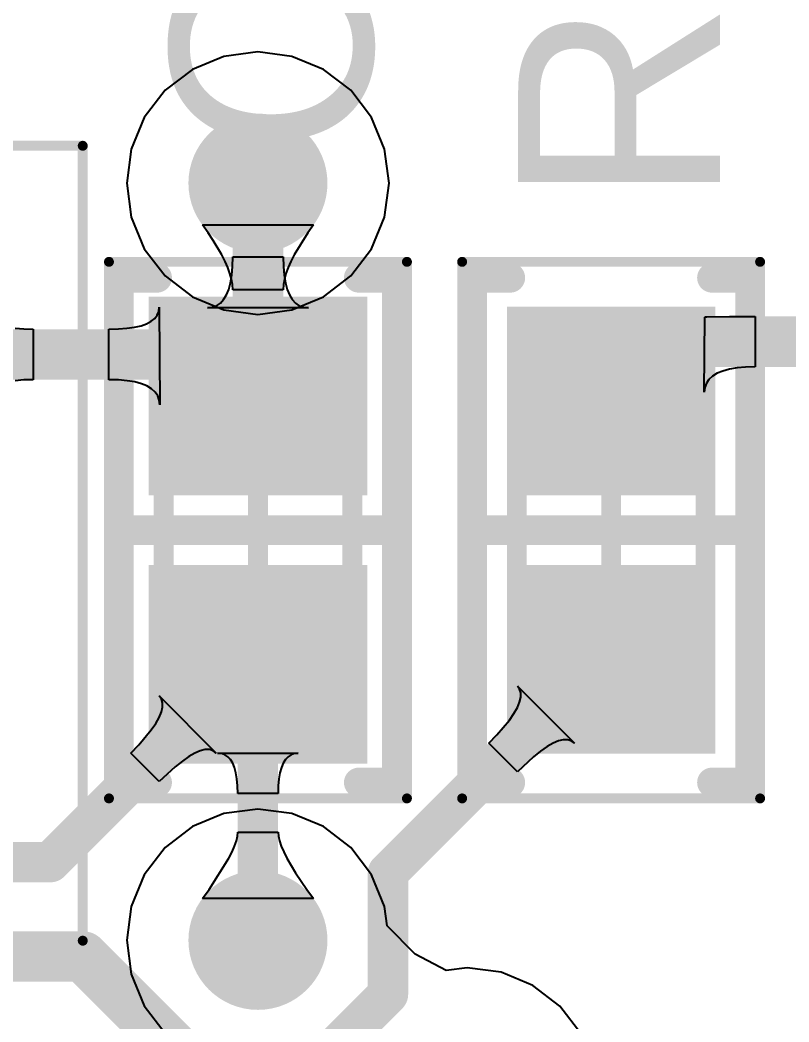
# Model space of a CAD drawing. Header units: inches. Extents: x -0.01 to 3.94, y -0.06 to 4.68.
# Drawn here: x 1.0128 to 1.1652, y 0.7338 to 0.9323 of the extents above; entities that cross this region are included whole.
import ezdxf

# ---------------------------------------------------------------- set-up
doc = ezdxf.new("R2010")
doc.units = ezdxf.units.IN
doc.header["$MEASUREMENT"] = 0
for name, color, linetype in [('Bottom Layer', 5, 'Continuous'), ('Int1 -GND)', 16, 'Continuous'), ('Int2 -PWR)', 76, 'Continuous'), ('Top 3D Body', 56, 'Continuous'), ('Top Courtyard', 56, 'Continuous'), ('Top Layer', 1, 'Continuous'), ('Top Overlay', 2, 'Continuous'), ('Top Paste', 8, 'Continuous'), ('Top Solder', 216, 'Continuous'), ('Via Holes', 16, 'Continuous')]:
    doc.layers.add(name, color=color, linetype=linetype)
doc.styles.add('Arial', font='', dxfattribs={"height": 0.2})
doc.styles.get('Arial').set_extended_font_data('Arial')

# ---------------------------------------------------------------- blocks, each defined once
blk = doc.blocks.new('A3DDA0BC_073E_4B18_9613_F713A7EC1E27_430')
at = {"layer": 'Top Courtyard'}
for points in [[(-0.0925201, 0.0787401, 0.0019685, 0.0019685, 0), (0.0925199, 0.0787401, 0.0019685, 0.0019685, 0)], [(0.0925199, -0.0787399, 0.0019685, 0.0019685, 0), (0.0925199, 0.0787401, 0.0019685, 0.0019685, 0)], [(-0.0925201, -0.0787399, 0.0019685, 0.0019685, 0), (0.0925199, -0.0787399, 0.0019685, 0.0019685, 0)]]:
    blk.add_lwpolyline(points, format="xyseb", dxfattribs=at)
for points in [[(0.0920278, 0.0787401, 0.0009842, 0.0009842, 1), (0.093012, 0.0787401, 0.0009842, 0.0009842, 1)], [(0.0920278, 0.0787401, 0.0009842, 0.0009842, 1), (0.093012, 0.0787401, 0.0009842, 0.0009842, 1)], [(0.0920278, -0.0787399, 0.0009842, 0.0009842, 1), (0.093012, -0.0787399, 0.0009842, 0.0009842, 1)], [(0.0920278, -0.0787399, 0.0009842, 0.0009842, 1), (0.093012, -0.0787399, 0.0009842, 0.0009842, 1)]]:
    blk.add_lwpolyline(points, format="xyseb", close=True, dxfattribs=at)
blk = doc.blocks.new('RES_0603_1608_483')
at = {"layer": 'Top Layer'}
for points in [[(-0.0423224, -0.0187007), (-0.0423224, 0.0187009), (-0.008857800000000002, 0.0187009), (-0.008857799999999997, -0.0187007)], [(0.008857600000000004, -0.0187007), (0.008857599999999997, 0.0187009), (0.0423222, 0.0187009), (0.0423222, -0.0187007)]]:
    blk.add_hatch(color=1, dxfattribs=at).paths.add_polyline_path(points)
at = {"layer": 'Top Paste'}
for points in [[(-0.0423224, -0.0187007), (-0.0423224, 0.0187009), (-0.008857800000000002, 0.0187009), (-0.008857799999999997, -0.0187007)], [(0.008857600000000004, -0.0187007), (0.008857599999999997, 0.0187009), (0.0423222, 0.0187009), (0.0423222, -0.0187007)]]:
    blk.add_hatch(color=8, dxfattribs=at).paths.add_polyline_path(points)
at = {"layer": 'Top Solder'}
for points in [[(-0.0442909, -0.0206692), (-0.0442909, 0.0206694), (-0.006889300000000003, 0.0206694), (-0.006889299999999998, -0.0206692)], [(0.006889100000000003, -0.0206692), (0.006889099999999997, 0.0206694), (0.0442907, 0.0206694), (0.0442907, -0.0206692)]]:
    blk.add_hatch(color=216, dxfattribs=at).paths.add_polyline_path(points)
at = {"layer": 'Top 3D Body'}
for points in [[(0.0344479, 0.0187001, 0.003937, 0.003937, 0), (-0.0344481, 0.0187001, 0.003937, 0.003937, 0)], [(-0.0344481, -0.0186999, 0.003937, 0.003937, 0), (-0.0344481, 0.0187001, 0.003937, 0.003937, 0)], [(0.0344479, -0.0186999, 0.003937, 0.003937, 0), (0.0344479, 0.0187001, 0.003937, 0.003937, 0)], [(0.0344479, -0.0186999, 0.003937, 0.003937, 0), (-0.0344481, -0.0186999, 0.003937, 0.003937, 0)]]:
    blk.add_lwpolyline(points, format="xyseb", dxfattribs=at)
for points in [[(-0.0354323, 0.0187001, 0.0019685, 0.0019685, 1), (-0.0334639, 0.0187001, 0.0019685, 0.0019685, 1)], [(-0.0354323, 0.0187001, 0.0019685, 0.0019685, 1), (-0.0334639, 0.0187001, 0.0019685, 0.0019685, 1)], [(0.0334637, 0.0187001, 0.0019685, 0.0019685, 1), (0.0354321, 0.0187001, 0.0019685, 0.0019685, 1)], [(0.0334637, 0.0187001, 0.0019685, 0.0019685, 1), (0.0354321, 0.0187001, 0.0019685, 0.0019685, 1)], [(-0.0354323, -0.0186999, 0.0019685, 0.0019685, 1), (-0.0334639, -0.0186999, 0.0019685, 0.0019685, 1)], [(-0.0354323, -0.0186999, 0.0019685, 0.0019685, 1), (-0.0334639, -0.0186999, 0.0019685, 0.0019685, 1)], [(0.0334637, -0.0186999, 0.0019685, 0.0019685, 1), (0.0354321, -0.0186999, 0.0019685, 0.0019685, 1)], [(0.0334637, -0.0186999, 0.0019685, 0.0019685, 1), (0.0354321, -0.0186999, 0.0019685, 0.0019685, 1)]]:
    blk.add_lwpolyline(points, format="xyseb", close=True, dxfattribs=at)
at = {"layer": 'Top Courtyard'}
for points in [[(0.0531499, 0.0295281, 0.0019685, 0.0019685, 0), (-0.0531501, 0.0295281, 0.0019685, 0.0019685, 0)], [(-0.0531501, -0.0295279, 0.0019685, 0.0019685, 0), (-0.0531501, 0.0295281, 0.0019685, 0.0019685, 0)], [(0.0531499, -0.0295279, 0.0019685, 0.0019685, 0), (0.0531499, 0.0295281, 0.0019685, 0.0019685, 0)], [(-1e-07, -0.0186999, 0.003937, 0.003937, 0), (-1e-07, 0.0187001, 0.003937, 0.003937, 0)], [(0.0186999, 1e-07, 0.003937, 0.003937, 0), (-0.0187001, 1e-07, 0.003937, 0.003937, 0)], [(0.0531499, -0.0295279, 0.0019685, 0.0019685, 0), (-0.0531501, -0.0295279, 0.0019685, 0.0019685, 0)]]:
    blk.add_lwpolyline(points, format="xyseb", dxfattribs=at)
for points in [[(-0.0536422, 0.0295281, 0.0009842, 0.0009842, 1), (-0.052658, 0.0295281, 0.0009842, 0.0009842, 1)], [(-0.0536422, 0.0295281, 0.0009842, 0.0009842, 1), (-0.052658, 0.0295281, 0.0009842, 0.0009842, 1)], [(0.0526578, 0.0295281, 0.0009842, 0.0009842, 1), (0.053642, 0.0295281, 0.0009842, 0.0009842, 1)], [(0.0526578, 0.0295281, 0.0009842, 0.0009842, 1), (0.053642, 0.0295281, 0.0009842, 0.0009842, 1)], [(-0.0009843, 0.0187001, 0.0019685, 0.0019685, 1), (0.0009841, 0.0187001, 0.0019685, 0.0019685, 1)], [(-0.0196843, 1e-07, 0.0019685, 0.0019685, 1), (-0.0177159, 1e-07, 0.0019685, 0.0019685, 1)], [(0.0177157, 1e-07, 0.0019685, 0.0019685, 1), (0.0196841, 1e-07, 0.0019685, 0.0019685, 1)], [(-0.0009843, -0.0186999, 0.0019685, 0.0019685, 1), (0.0009841, -0.0186999, 0.0019685, 0.0019685, 1)], [(-0.0536422, -0.0295279, 0.0009842, 0.0009842, 1), (-0.052658, -0.0295279, 0.0009842, 0.0009842, 1)], [(-0.0536422, -0.0295279, 0.0009842, 0.0009842, 1), (-0.052658, -0.0295279, 0.0009842, 0.0009842, 1)], [(0.0526578, -0.0295279, 0.0009842, 0.0009842, 1), (0.053642, -0.0295279, 0.0009842, 0.0009842, 1)], [(0.0526578, -0.0295279, 0.0009842, 0.0009842, 1), (0.053642, -0.0295279, 0.0009842, 0.0009842, 1)]]:
    blk.add_lwpolyline(points, format="xyseb", close=True, dxfattribs=at)
at = {"layer": 'Top Overlay'}
for points in [[(0.0499999, 0.0275601, 0.0059055, 0.0059055, 0), (-0.0500001, 0.0275601, 0.0059055, 0.0059055, 0)], [(-0.0500001, 0.0200001, 0.0059055, 0.0059055, 0), (-0.0500001, 0.0275601, 0.0059055, 0.0059055, 0)], [(-1e-07, -0.0275599, 0.0059055, 0.0059055, 0), (-1e-07, 0.0275601, 0.0059055, 0.0059055, 0)], [(0.0499999, 0.0200001, 0.0059055, 0.0059055, 0), (0.0499999, 0.0275601, 0.0059055, 0.0059055, 0)], [(-0.0500001, -0.0275599, 0.0059055, 0.0059055, 0), (-0.0500001, -0.0199999, 0.0059055, 0.0059055, 0)], [(0.0499999, -0.0275599, 0.0059055, 0.0059055, 0), (0.0499999, -0.0199999, 0.0059055, 0.0059055, 0)], [(0.0499999, -0.0275599, 0.0059055, 0.0059055, 0), (-0.0500001, -0.0275599, 0.0059055, 0.0059055, 0)]]:
    blk.add_lwpolyline(points, format="xyseb", dxfattribs=at)
for points in [[(-0.0514765, 0.0275601, 0.0029527, 0.0029527, 1), (-0.0485237, 0.0275601, 0.0029527, 0.0029527, 1)], [(-0.0514765, 0.0275601, 0.0029527, 0.0029527, 1), (-0.0485237, 0.0275601, 0.0029527, 0.0029527, 1)], [(-0.0014765, 0.0275601, 0.0029527, 0.0029527, 1), (0.0014763, 0.0275601, 0.0029527, 0.0029527, 1)], [(0.0485235, 0.0275601, 0.0029527, 0.0029527, 1), (0.0514763, 0.0275601, 0.0029527, 0.0029527, 1)], [(0.0485235, 0.0275601, 0.0029527, 0.0029527, 1), (0.0514763, 0.0275601, 0.0029527, 0.0029527, 1)], [(-0.0514765, 0.0200001, 0.0029527, 0.0029527, 1), (-0.0485237, 0.0200001, 0.0029527, 0.0029527, 1)], [(0.0485235, 0.0200001, 0.0029527, 0.0029527, 1), (0.0514763, 0.0200001, 0.0029527, 0.0029527, 1)], [(-0.0514765, -0.0199999, 0.0029527, 0.0029527, 1), (-0.0485237, -0.0199999, 0.0029527, 0.0029527, 1)], [(0.0485235, -0.0199999, 0.0029527, 0.0029527, 1), (0.0514763, -0.0199999, 0.0029527, 0.0029527, 1)], [(-0.0514765, -0.0275599, 0.0029527, 0.0029527, 1), (-0.0485237, -0.0275599, 0.0029527, 0.0029527, 1)], [(-0.0514765, -0.0275599, 0.0029527, 0.0029527, 1), (-0.0485237, -0.0275599, 0.0029527, 0.0029527, 1)], [(-0.0014765, -0.0275599, 0.0029527, 0.0029527, 1), (0.0014763, -0.0275599, 0.0029527, 0.0029527, 1)], [(0.0485235, -0.0275599, 0.0029527, 0.0029527, 1), (0.0514763, -0.0275599, 0.0029527, 0.0029527, 1)], [(0.0485235, -0.0275599, 0.0029527, 0.0029527, 1), (0.0514763, -0.0275599, 0.0029527, 0.0029527, 1)]]:
    blk.add_lwpolyline(points, format="xyseb", close=True, dxfattribs=at)
blk = doc.blocks.new('CAP_0603_1608_585')
at = {"layer": 'Top Layer'}
for points in [[(-0.04429065, -0.01968495), (-0.04429065, 0.01968515), (-0.008857550000000002, 0.01968515), (-0.008857549999999997, -0.01968495)], [(0.008857350000000003, -0.01968495), (0.008857349999999996, 0.01968515), (0.04429045, 0.01968515), (0.04429045, -0.01968495)]]:
    blk.add_hatch(color=1, dxfattribs=at).paths.add_polyline_path(points)
at = {"layer": 'Top Paste'}
for points in [[(-0.04429065, -0.01968495), (-0.04429065, 0.01968515), (-0.008857550000000002, 0.01968515), (-0.008857549999999997, -0.01968495)], [(0.008857350000000003, -0.01968495), (0.008857349999999996, 0.01968515), (0.04429045, 0.01968515), (0.04429045, -0.01968495)]]:
    blk.add_hatch(color=8, dxfattribs=at).paths.add_polyline_path(points)
at = {"layer": 'Top Solder'}
for points in [[(-0.04625915, -0.02165345), (-0.04625915, 0.02165365), (-0.006889050000000003, 0.02165365), (-0.006889049999999997, -0.02165345)], [(0.006888850000000003, -0.02165345), (0.006888849999999997, 0.02165365), (0.04625895, 0.02165365), (0.04625895, -0.02165345)]]:
    blk.add_hatch(color=216, dxfattribs=at).paths.add_polyline_path(points)
at = {"layer": 'Top 3D Body'}
for points in [[(0.0344479, 0.0187001, 0.003937, 0.003937, 0), (-0.0344481, 0.0187001, 0.003937, 0.003937, 0)], [(-0.0344481, -0.0186999, 0.003937, 0.003937, 0), (-0.0344481, 0.0187001, 0.003937, 0.003937, 0)], [(0.0344479, -0.0186999, 0.003937, 0.003937, 0), (0.0344479, 0.0187001, 0.003937, 0.003937, 0)], [(0.0344479, -0.0186999, 0.003937, 0.003937, 0), (-0.0344481, -0.0186999, 0.003937, 0.003937, 0)]]:
    blk.add_lwpolyline(points, format="xyseb", dxfattribs=at)
for points in [[(-0.0354323, 0.0187001, 0.0019685, 0.0019685, 1), (-0.0334639, 0.0187001, 0.0019685, 0.0019685, 1)], [(-0.0354323, 0.0187001, 0.0019685, 0.0019685, 1), (-0.0334639, 0.0187001, 0.0019685, 0.0019685, 1)], [(0.0334637, 0.0187001, 0.0019685, 0.0019685, 1), (0.0354321, 0.0187001, 0.0019685, 0.0019685, 1)], [(0.0334637, 0.0187001, 0.0019685, 0.0019685, 1), (0.0354321, 0.0187001, 0.0019685, 0.0019685, 1)], [(-0.0354323, -0.0186999, 0.0019685, 0.0019685, 1), (-0.0334639, -0.0186999, 0.0019685, 0.0019685, 1)], [(-0.0354323, -0.0186999, 0.0019685, 0.0019685, 1), (-0.0334639, -0.0186999, 0.0019685, 0.0019685, 1)], [(0.0334637, -0.0186999, 0.0019685, 0.0019685, 1), (0.0354321, -0.0186999, 0.0019685, 0.0019685, 1)], [(0.0334637, -0.0186999, 0.0019685, 0.0019685, 1), (0.0354321, -0.0186999, 0.0019685, 0.0019685, 1)]]:
    blk.add_lwpolyline(points, format="xyseb", close=True, dxfattribs=at)
at = {"layer": 'Top Courtyard'}
for points in [[(0.0531499, 0.0295281, 0.0019685, 0.0019685, 0), (-0.0531501, 0.0295281, 0.0019685, 0.0019685, 0)], [(-0.0531501, -0.0295279, 0.0019685, 0.0019685, 0), (-0.0531501, 0.0295281, 0.0019685, 0.0019685, 0)], [(0.0531499, -0.0295279, 0.0019685, 0.0019685, 0), (0.0531499, 0.0295281, 0.0019685, 0.0019685, 0)], [(-1e-07, -0.0186999, 0.003937, 0.003937, 0), (-1e-07, 0.0187001, 0.003937, 0.003937, 0)], [(0.0186999, 1e-07, 0.003937, 0.003937, 0), (-0.0187001, 1e-07, 0.003937, 0.003937, 0)], [(0.0531499, -0.0295279, 0.0019685, 0.0019685, 0), (-0.0531501, -0.0295279, 0.0019685, 0.0019685, 0)]]:
    blk.add_lwpolyline(points, format="xyseb", dxfattribs=at)
for points in [[(-0.0536422, 0.0295281, 0.0009842, 0.0009842, 1), (-0.052658, 0.0295281, 0.0009842, 0.0009842, 1)], [(-0.0536422, 0.0295281, 0.0009842, 0.0009842, 1), (-0.052658, 0.0295281, 0.0009842, 0.0009842, 1)], [(0.0526578, 0.0295281, 0.0009842, 0.0009842, 1), (0.053642, 0.0295281, 0.0009842, 0.0009842, 1)], [(0.0526578, 0.0295281, 0.0009842, 0.0009842, 1), (0.053642, 0.0295281, 0.0009842, 0.0009842, 1)], [(-0.0009843, 0.0187001, 0.0019685, 0.0019685, 1), (0.0009841, 0.0187001, 0.0019685, 0.0019685, 1)], [(-0.0196843, 1e-07, 0.0019685, 0.0019685, 1), (-0.0177159, 1e-07, 0.0019685, 0.0019685, 1)], [(0.0177157, 1e-07, 0.0019685, 0.0019685, 1), (0.0196841, 1e-07, 0.0019685, 0.0019685, 1)], [(-0.0009843, -0.0186999, 0.0019685, 0.0019685, 1), (0.0009841, -0.0186999, 0.0019685, 0.0019685, 1)], [(-0.0536422, -0.0295279, 0.0009842, 0.0009842, 1), (-0.052658, -0.0295279, 0.0009842, 0.0009842, 1)], [(-0.0536422, -0.0295279, 0.0009842, 0.0009842, 1), (-0.052658, -0.0295279, 0.0009842, 0.0009842, 1)], [(0.0526578, -0.0295279, 0.0009842, 0.0009842, 1), (0.053642, -0.0295279, 0.0009842, 0.0009842, 1)], [(0.0526578, -0.0295279, 0.0009842, 0.0009842, 1), (0.053642, -0.0295279, 0.0009842, 0.0009842, 1)]]:
    blk.add_lwpolyline(points, format="xyseb", close=True, dxfattribs=at)
at = {"layer": 'Top Overlay'}
for points in [[(-0.0500001, 0.0200001, 0.0059055, 0.0059055, 0), (-0.0500001, 0.0275601, 0.0059055, 0.0059055, 0)], [(0.0499999, 0.0275601, 0.0059055, 0.0059055, 0), (-0.0500001, 0.0275601, 0.0059055, 0.0059055, 0)], [(-1e-07, -0.0275599, 0.0059055, 0.0059055, 0), (-1e-07, 0.0275601, 0.0059055, 0.0059055, 0)], [(0.0499999, 0.0200001, 0.0059055, 0.0059055, 0), (0.0499999, 0.0275601, 0.0059055, 0.0059055, 0)], [(-0.0500001, -0.0275599, 0.0059055, 0.0059055, 0), (-0.0500001, -0.0199999, 0.0059055, 0.0059055, 0)], [(0.0499999, -0.0275599, 0.0059055, 0.0059055, 0), (0.0499999, -0.0199999, 0.0059055, 0.0059055, 0)], [(0.0499999, -0.0275599, 0.0059055, 0.0059055, 0), (-0.0500001, -0.0275599, 0.0059055, 0.0059055, 0)]]:
    blk.add_lwpolyline(points, format="xyseb", dxfattribs=at)
for points in [[(-0.0514765, 0.0275601, 0.0029527, 0.0029527, 1), (-0.0485237, 0.0275601, 0.0029527, 0.0029527, 1)], [(-0.0514765, 0.0275601, 0.0029527, 0.0029527, 1), (-0.0485237, 0.0275601, 0.0029527, 0.0029527, 1)], [(-0.0014765, 0.0275601, 0.0029527, 0.0029527, 1), (0.0014763, 0.0275601, 0.0029527, 0.0029527, 1)], [(0.0485235, 0.0275601, 0.0029527, 0.0029527, 1), (0.0514763, 0.0275601, 0.0029527, 0.0029527, 1)], [(0.0485235, 0.0275601, 0.0029527, 0.0029527, 1), (0.0514763, 0.0275601, 0.0029527, 0.0029527, 1)], [(-0.0514765, 0.0200001, 0.0029527, 0.0029527, 1), (-0.0485237, 0.0200001, 0.0029527, 0.0029527, 1)], [(0.0485235, 0.0200001, 0.0029527, 0.0029527, 1), (0.0514763, 0.0200001, 0.0029527, 0.0029527, 1)], [(-0.0514765, -0.0199999, 0.0029527, 0.0029527, 1), (-0.0485237, -0.0199999, 0.0029527, 0.0029527, 1)], [(0.0485235, -0.0199999, 0.0029527, 0.0029527, 1), (0.0514763, -0.0199999, 0.0029527, 0.0029527, 1)], [(-0.0514765, -0.0275599, 0.0029527, 0.0029527, 1), (-0.0485237, -0.0275599, 0.0029527, 0.0029527, 1)], [(-0.0514765, -0.0275599, 0.0029527, 0.0029527, 1), (-0.0485237, -0.0275599, 0.0029527, 0.0029527, 1)], [(-0.0014765, -0.0275599, 0.0029527, 0.0029527, 1), (0.0014763, -0.0275599, 0.0029527, 0.0029527, 1)], [(0.0485235, -0.0275599, 0.0029527, 0.0029527, 1), (0.0514763, -0.0275599, 0.0029527, 0.0029527, 1)], [(0.0485235, -0.0275599, 0.0029527, 0.0029527, 1), (0.0514763, -0.0275599, 0.0029527, 0.0029527, 1)]]:
    blk.add_lwpolyline(points, format="xyseb", close=True, dxfattribs=at)

msp = doc.modelspace()

# ---------------------------------------------------------------- hatches: boundary and pattern name
at = {"layer": 'Bottom Layer'}
h = msp.add_hatch(color=5, dxfattribs=at)
edge = h.paths.add_edge_path()
edge.add_arc((1.06, 0.9), 0.0137795, 0, 360)
h = msp.add_hatch(color=5, dxfattribs=at)
edge = h.paths.add_edge_path()
edge.add_arc((1.0600001, 0.7500001), 0.0137795, 0, 360)
at = {"layer": 'Int1 -GND)'}
h = msp.add_hatch(color=7, dxfattribs=at)
edge = h.paths.add_edge_path()
edge.add_arc((1.06, 0.9), 0.0137795, 0, 360)
h = msp.add_hatch(color=7, dxfattribs=at)
edge = h.paths.add_edge_path()
edge.add_arc((1.0600001, 0.7500001), 0.0137795, 0, 360)
at = {"layer": 'Int2 -PWR)'}
h = msp.add_hatch(color=7, dxfattribs=at)
edge = h.paths.add_edge_path()
edge.add_arc((1.06, 0.9), 0.0137795, 0, 360)
h = msp.add_hatch(color=7, dxfattribs=at)
edge = h.paths.add_edge_path()
edge.add_arc((1.0600001, 0.7500001), 0.0137795, 0, 360)
at = {"layer": 'Top Layer'}
h = msp.add_hatch(color=1, dxfattribs=at)
edge = h.paths.add_edge_path()
edge.add_arc((1.06, 0.9), 0.0137795, 0, 360)
h = msp.add_hatch(color=1, dxfattribs=at)
edge = h.paths.add_edge_path()
edge.add_arc((1.0600001, 0.7500001), 0.0137795, 0, 360)
at = {"layer": 'Via Holes'}
h = msp.add_hatch(color=7, dxfattribs=at)
edge = h.paths.add_edge_path()
edge.add_arc((1.06, 0.9), 0.0068897, 0, 360)
h = msp.add_hatch(color=7, dxfattribs=at)
edge = h.paths.add_edge_path()
edge.add_arc((1.0600001, 0.7500001), 0.0068897, 0, 360)

# ---------------------------------------------------------------- linework, layer by layer
at = {"layer": 'Bottom Layer'}
for points in [[(0.9089076, 0.7467796, 0.01, 0.01, 0), (1.0253486, 0.7467796, 0.01, 0.01, 0)], [(1.0253486, 0.7467796, 0.01, 0.01, 0), (1.0803655, 0.6917627, 0.01, 0.01, 0)]]:
    msp.add_lwpolyline(points, format="xyseb", dxfattribs=at)
msp.add_lwpolyline([(1.0228486, 0.7467796, 0.005, 0.005, 1), (1.0278486, 0.7467796, 0.005, 0.005, 1)], format="xyseb", close=True, dxfattribs=at)
msp.add_lwpolyline([(1.0228486, 0.7467796, 0.005, 0.005, 1), (1.0278486, 0.7467796, 0.005, 0.005, 1)], format="xyseb", close=True, dxfattribs=at)
at = {"layer": 'Int1 -GND)'}
for p, q in [((1.0532702, 0.925116), (1.046999, 0.9225184)), ((1.06, 0.926002), (1.0532702, 0.925116)), ((1.0667298, 0.925116), (1.06, 0.926002)), ((1.073001, 0.9225184), (1.0667298, 0.925116)), ((1.046999, 0.9225184), (1.0416138, 0.9183862)), ((1.0783862, 0.9183862), (1.073001, 0.9225184)), ((1.0416138, 0.9183862), (1.0374816, 0.913001)), ((1.0825184, 0.913001), (1.0783862, 0.9183862)), ((1.0374816, 0.913001), (1.034884, 0.9067298)), ((1.085116, 0.9067298), (1.0825184, 0.913001)), ((1.034884, 0.9067298), (1.033998, 0.9)), ((1.086002, 0.9), (1.085116, 0.9067298)), ((1.033998, 0.9), (1.034884, 0.8932702)), ((1.085116, 0.8932702), (1.086002, 0.9)), ((1.034884, 0.8932702), (1.0374816, 0.886999)), ((1.0825184, 0.886999), (1.085116, 0.8932702)), ((1.0374816, 0.886999), (1.0416138, 0.8816138)), ((1.0783862, 0.8816138), (1.0825184, 0.886999)), ((1.0416138, 0.8816138), (1.046999, 0.8774816)), ((1.073001, 0.8774816), (1.0783862, 0.8816138)), ((1.046999, 0.8774816), (1.0532702, 0.874884)), ((1.0667298, 0.874884), (1.073001, 0.8774816)), ((1.0532702, 0.874884), (1.06, 0.873998)), ((1.06, 0.873998), (1.0667298, 0.874884))]:
    msp.add_line(p, q, dxfattribs=at)
at = {"layer": 'Int2 -PWR)'}
for p, q in [((1.0532703, 0.7751161), (1.0469991, 0.7725185)), ((1.0600001, 0.7760021), (1.0532703, 0.7751161)), ((1.0667299, 0.7751161), (1.0600001, 0.7760021)), ((1.0730011, 0.7725185), (1.0667299, 0.7751161)), ((1.0469991, 0.7725185), (1.0416139, 0.7683863)), ((1.0783863, 0.7683863), (1.0730011, 0.7725185)), ((1.0416139, 0.7683863), (1.0374817, 0.7630011)), ((1.0825185, 0.7630011), (1.0783863, 0.7683863)), ((1.0374817, 0.7630011), (1.0348841, 0.7567299)), ((1.0851161, 0.7567299), (1.0825185, 0.7630011)), ((1.0348841, 0.7567299), (1.0339981, 0.7500001)), ((1.0856235, 0.7528759), (1.0851161, 0.7567299)), ((1.0911734, 0.7472571), (1.0856235, 0.7528759)), ((1.0339981, 0.7500001), (1.0348841, 0.7432703)), ((1.0973156, 0.743999), (1.0911734, 0.7472571)), ((1.1014578, 0.7445443), (1.0973156, 0.743999)), ((1.1081876, 0.7436583), (1.1014578, 0.7445443)), ((1.0348841, 0.7432703), (1.0374817, 0.7369991)), ((1.1144588, 0.7410607), (1.1081876, 0.7436583)), ((1.119844, 0.7369285), (1.1144588, 0.7410607)), ((1.0374817, 0.7369991), (1.0416139, 0.7316139)), ((1.1239762, 0.7315433), (1.119844, 0.7369285))]:
    msp.add_line(p, q, dxfattribs=at)
at = {"layer": 'Top Layer'}
for p, q in [((1.050125, 0.8901545), (1.0489815, 0.8917254)), ((1.0489815, 0.8917254), (1.0710185, 0.8917254)), ((1.0710185, 0.8917254), (1.069875, 0.8901545)), ((1.0511481, 0.8886475), (1.050125, 0.8901545)), ((1.069875, 0.8901545), (1.0671667, 0.8858251)), ((1.0528333, 0.8858251), (1.0511481, 0.8886475)), ((1.0534954, 0.8845098), (1.0528333, 0.8858251)), ((1.05495, 0.8835076), (1.055, 0.8854304)), ((1.055, 0.8854304), (1.065, 0.8854304)), ((1.065, 0.8854304), (1.06505, 0.8835076)), ((1.0671667, 0.8858251), (1.0665046, 0.8845098)), ((1.054037, 0.8832584), (1.0534954, 0.8845098)), ((1.0548, 0.8817872), (1.05495, 0.8835076)), ((1.06505, 0.8835076), (1.0652, 0.8817872)), ((1.0665046, 0.8845098), (1.065963, 0.8832584)), ((1.0544583, 0.8820709), (1.054037, 0.8832584)), ((1.0547593, 0.8809473), (1.0544583, 0.8820709)), ((1.05455, 0.8802692), (1.0548, 0.8817872)), ((1.0652, 0.8817872), (1.06545, 0.8802692)), ((1.0655417, 0.8820709), (1.0652407, 0.8809473)), ((1.065963, 0.8832584), (1.0655417, 0.8820709)), ((1.0542, 0.8789536), (1.05455, 0.8802692)), ((1.0549398, 0.8798877), (1.0547593, 0.8809473)), ((1.055, 0.8788919), (1.0549398, 0.8798877)), ((1.0650602, 0.8798877), (1.065, 0.8788919)), ((1.0652407, 0.8809473), (1.0650602, 0.8798877)), ((1.06545, 0.8802692), (1.0658, 0.8789536)), ((1.0532, 0.8769296), (1.05375, 0.8778404)), ((1.05375, 0.8778404), (1.0542, 0.8789536)), ((1.065, 0.8788919), (1.055, 0.8788919)), ((1.0658, 0.8789536), (1.06625, 0.8778404)), ((1.06625, 0.8778404), (1.0668, 0.8769296)), ((1.0403351, 0.8746007), (1.0404351, 0.8754304)), ((1.0404351, 0.8754304), (1.0405551, 0.8560638)), ((1.05, 0.8753104), (1.05095, 0.8754116)), ((1.05095, 0.8754116), (1.0518, 0.8757152)), ((1.0518, 0.8757152), (1.05255, 0.8762212)), ((1.05255, 0.8762212), (1.0532, 0.8769296)), ((1.0668, 0.8769296), (1.06745, 0.8762212)), ((1.06745, 0.8762212), (1.0682, 0.8757152)), ((1.0682, 0.8757152), (1.06905, 0.8754116)), ((1.06905, 0.8754116), (1.07, 0.8753104)), ((1.0395351, 0.8732034), (1.0400351, 0.8738584)), ((1.0400351, 0.8738584), (1.0403351, 0.8746007)), ((1.07, 0.8753104), (1.05, 0.8753104)), ((1.1484609, 0.8585822), (1.1485809, 0.8734622)), ((1.1485809, 0.8734622), (1.1486809, 0.873485)), ((1.1486809, 0.873485), (1.1489809, 0.8735054)), ((1.1489809, 0.8735054), (1.1534809, 0.8735714)), ((1.1534809, 0.8735714), (1.1585809, 0.8735822)), ((1.1585809, 0.8735822), (1.1585809, 0.8635822)), ((1.0340351, 0.8712385), (1.0355351, 0.8714568)), ((1.0355351, 0.8714568), (1.0368351, 0.8717625)), ((1.0368351, 0.8717625), (1.0379351, 0.8721555)), ((1.0379351, 0.8721555), (1.0388351, 0.8726358)), ((1.0388351, 0.8726358), (1.0395351, 0.8732034)), ((1.0118705, 0.8712638), (1.0135705, 0.8711138)), ((1.0135705, 0.8711138), (1.0154705, 0.8710638)), ((1.0154705, 0.8710638), (1.0154705, 0.8610638)), ((1.0304351, 0.8710638), (1.0323351, 0.8711075)), ((1.0304351, 0.8610638), (1.0304351, 0.8710638)), ((1.0323351, 0.8711075), (1.0340351, 0.8712385)), ((1.1566654, 0.8635322), (1.1549506, 0.8633822)), ((1.1585809, 0.8635822), (1.1566654, 0.8635322)), ((1.1500995, 0.8617822), (1.1493886, 0.8611322)), ((1.1510111, 0.8623322), (1.1500995, 0.8617822)), ((1.1521235, 0.8627822), (1.1510111, 0.8623322)), ((1.1534366, 0.8631322), (1.1521235, 0.8627822)), ((1.1549506, 0.8633822), (1.1534366, 0.8631322)), ((1.0135705, 0.8610138), (1.0118705, 0.8608638)), ((1.0154705, 0.8610638), (1.0135705, 0.8610138)), ((1.0323523, 0.8610138), (1.0304351, 0.8610638)), ((1.0340684, 0.8608638), (1.0323523, 0.8610138)), ((1.0355833, 0.8606138), (1.0340684, 0.8608638)), ((1.036897, 0.8602638), (1.0355833, 0.8606138)), ((1.0380096, 0.8598138), (1.036897, 0.8602638)), ((1.038921, 0.8592638), (1.0380096, 0.8598138)), ((1.1485694, 0.8595322), (1.1484609, 0.8585822)), ((1.1488786, 0.8603822), (1.1485694, 0.8595322)), ((1.1493886, 0.8611322), (1.1488786, 0.8603822)), ((1.0396313, 0.8586138), (1.038921, 0.8592638)), ((1.0401404, 0.8578638), (1.0396313, 0.8586138)), ((1.0404483, 0.8570138), (1.0401404, 0.8578638)), ((1.0405551, 0.8560638), (1.0404483, 0.8570138)), ((1.1118718, 0.7997491), (1.1114193, 0.8003713)), ((1.1114193, 0.8003713), (1.122733, 0.7890576)), ((1.0408876, 0.7977809), (1.0404351, 0.7984031)), ((1.0404351, 0.7984031), (1.0517488, 0.7870894)), ((1.1120981, 0.7990137), (1.1118718, 0.7997491)), ((1.1118718, 0.7972035), (1.1120981, 0.7981651)), ((1.1120981, 0.7981651), (1.1120981, 0.7990137)), ((1.0411139, 0.7970455), (1.0408876, 0.7977809)), ((1.0408876, 0.7952353), (1.0411139, 0.7961969)), ((1.0411139, 0.7961969), (1.0411139, 0.7970455)), ((1.1107405, 0.7949407), (1.1114193, 0.7961287)), ((1.1114193, 0.7961287), (1.1118718, 0.7972035)), ((1.0397563, 0.7929725), (1.0404351, 0.7941605)), ((1.0404351, 0.7941605), (1.0408876, 0.7952353)), ((1.1098354, 0.7936397), (1.1107405, 0.7949407)), ((1.0388512, 0.7916715), (1.0397563, 0.7929725)), ((1.1073464, 0.7906981), (1.1098354, 0.7936397)), ((1.0363622, 0.7887299), (1.0388512, 0.7916715)), ((1.1057624, 0.7890576), (1.1073464, 0.7906981)), ((1.0347782, 0.7870894), (1.0363622, 0.7887299)), ((1.1114193, 0.7834007), (1.1057624, 0.7890576)), ((1.1173024, 0.7883788), (1.1160014, 0.7874737)), ((1.1184904, 0.7890576), (1.1173024, 0.7883788)), ((1.1195652, 0.7895101), (1.1184904, 0.7890576)), ((1.1205268, 0.7897364), (1.1195652, 0.7895101)), ((1.1213754, 0.7897364), (1.1205268, 0.7897364)), ((1.1221108, 0.7895101), (1.1213754, 0.7897364)), ((1.122733, 0.7890576), (1.1221108, 0.7895101)), ((1.0404351, 0.7814325), (1.0347782, 0.7870894)), ((1.0463182, 0.7864106), (1.0450172, 0.7855055)), ((1.0475062, 0.7870894), (1.0463182, 0.7864106)), ((1.048581, 0.7875419), (1.0475062, 0.7870894)), ((1.0495426, 0.7877682), (1.048581, 0.7875419)), ((1.0503912, 0.7877682), (1.0495426, 0.7877682)), ((1.0511266, 0.7875419), (1.0503912, 0.7877682)), ((1.0517488, 0.7870894), (1.0511266, 0.7875419)), ((1.0527601, 0.7870094), (1.0520001, 0.7870894)), ((1.0520001, 0.7870894), (1.0680001, 0.7870894)), ((1.0534401, 0.7867694), (1.0527601, 0.7870094)), ((1.0540401, 0.7863694), (1.0534401, 0.7867694)), ((1.0545601, 0.7858094), (1.0540401, 0.7863694)), ((1.0659601, 0.7863694), (1.0654401, 0.7858094)), ((1.0665601, 0.7867694), (1.0659601, 0.7863694)), ((1.0672401, 0.7870094), (1.0665601, 0.7867694)), ((1.0680001, 0.7870894), (1.0672401, 0.7870094)), ((1.1145871, 0.7863423), (1.1114193, 0.7834007)), ((1.1160014, 0.7874737), (1.1145871, 0.7863423)), ((1.0436029, 0.7843741), (1.0404351, 0.7814325)), ((1.0450172, 0.7855055), (1.0436029, 0.7843741)), ((1.0550001, 0.7850894), (1.0545601, 0.7858094)), ((1.0553601, 0.7842094), (1.0550001, 0.7850894)), ((1.0556401, 0.7831694), (1.0553601, 0.7842094)), ((1.0646401, 0.7842094), (1.0643601, 0.7831694)), ((1.0650001, 0.7850894), (1.0646401, 0.7842094)), ((1.0654401, 0.7858094), (1.0650001, 0.7850894)), ((1.0558401, 0.7819694), (1.0556401, 0.7831694)), ((1.0643601, 0.7831694), (1.0641601, 0.7819694)), ((1.0559601, 0.7806094), (1.0558401, 0.7819694)), ((1.0560001, 0.7790894), (1.0559601, 0.7806094)), ((1.0640401, 0.7806094), (1.0640001, 0.7790894)), ((1.0641601, 0.7819694), (1.0640401, 0.7806094)), ((1.0640001, 0.7790894), (1.0560001, 0.7790894)), ((1.0557194, 0.7697002), (1.0559299, 0.7706322)), ((1.0559299, 0.7706322), (1.0560001, 0.771454)), ((1.0560001, 0.771454), (1.0640001, 0.771454)), ((1.0640001, 0.771454), (1.0640703, 0.7706322)), ((1.0640703, 0.7706322), (1.0642808, 0.7697002)), ((1.0548771, 0.7675053), (1.0553684, 0.7686579)), ((1.0553684, 0.7686579), (1.0557194, 0.7697002)), ((1.0642808, 0.7697002), (1.0646318, 0.7686579)), ((1.0646318, 0.7686579), (1.0651231, 0.7675053)), ((1.0503151, 0.7600888), (1.0542455, 0.7662425)), ((1.0542455, 0.7662425), (1.0548771, 0.7675053)), ((1.0651231, 0.7675053), (1.0657547, 0.7662425)), ((1.0657547, 0.7662425), (1.0674392, 0.7633861)), ((1.0674392, 0.7633861), (1.0696851, 0.7600888)), ((1.0489816, 0.7582747), (1.0503151, 0.7600888)), ((1.0710186, 0.7582747), (1.0489816, 0.7582747)), ((1.0696851, 0.7600888), (1.0710186, 0.7582747))]:
    msp.add_line(p, q, dxfattribs=at)
for points in [[(1.06, 0.857834, 0.01, 0.01, 0), (1.06, 0.9, 0.01, 0.01, 0)], [(1.1300001, 0.8568499, 0.01, 0.01, 0), (1.1417324, 0.8685822, 0.01, 0.01, 0)], [(1.1417324, 0.8685822, 0.01, 0.01, 0), (1.2126762, 0.8685822, 0.01, 0.01, 0)], [(0.98, 0.8660638, 0.01, 0.01, 0), (1.0517702, 0.8660638, 0.01, 0.01, 0)], [(1.0517702, 0.8660638, 0.01, 0.01, 0), (1.06, 0.857834, 0.01, 0.01, 0)], [(1.06, 0.857834, 0.01, 0.01, 0), (1.0600001, 0.8578339, 0.01, 0.01, 0)], [(1.0188259, 0.7654802, 0.008, 0.008, 0), (1.0580316, 0.8046859, 0.008, 0.008, 0)], [(1.0580316, 0.8046859, 0.008, 0.008, 0), (1.0600001, 0.8046859, 0.008, 0.008, 0)], [(1.06, 0.8046858, 0.008, 0.008, 0), (1.0600001, 0.8046857, 0.008, 0.008, 0)], [(1.0600001, 0.7500001, 0.008, 0.008, 0), (1.0600001, 0.8046857, 0.008, 0.008, 0)], [(1.0857797, 0.763418, 0.008, 0.008, 0), (1.1280316, 0.8056699, 0.008, 0.008, 0)], [(1.1280316, 0.8056699, 0.008, 0.008, 0), (1.1300001, 0.8056699, 0.008, 0.008, 0)], [(0.9494389, 0.7654802, 0.008, 0.008, 0), (1.0188259, 0.7654802, 0.008, 0.008, 0)], [(1.0857797, 0.7393219, 0.008, 0.008, 0), (1.0857797, 0.763418, 0.008, 0.008, 0)], [(1.0547018, 0.708244, 0.008, 0.008, 0), (1.0857797, 0.7393219, 0.008, 0.008, 0)]]:
    msp.add_lwpolyline(points, format="xyseb", dxfattribs=at)
for points in [[(1.0575, 0.9, 0.005, 0.005, 1), (1.0625, 0.9, 0.005, 0.005, 1)], [(1.1392324, 0.8685822, 0.005, 0.005, 1), (1.1442324, 0.8685822, 0.005, 0.005, 1)], [(1.1392324, 0.8685822, 0.005, 0.005, 1), (1.1442324, 0.8685822, 0.005, 0.005, 1)], [(1.0492702, 0.8660638, 0.005, 0.005, 1), (1.0542702, 0.8660638, 0.005, 0.005, 1)], [(1.0492702, 0.8660638, 0.005, 0.005, 1), (1.0542702, 0.8660638, 0.005, 0.005, 1)], [(1.0575, 0.857834, 0.005, 0.005, 1), (1.0625, 0.857834, 0.005, 0.005, 1)], [(1.0575, 0.857834, 0.005, 0.005, 1), (1.0625, 0.857834, 0.005, 0.005, 1)], [(1.0575, 0.857834, 0.005, 0.005, 1), (1.0625, 0.857834, 0.005, 0.005, 1)], [(1.0575001, 0.8578339, 0.005, 0.005, 1), (1.0625001, 0.8578339, 0.005, 0.005, 1)], [(1.1275001, 0.8568499, 0.005, 0.005, 1), (1.1325001, 0.8568499, 0.005, 0.005, 1)], [(1.0560316, 0.8046859, 0.004, 0.004, 1), (1.0600316, 0.8046859, 0.004, 0.004, 1)], [(1.0560316, 0.8046859, 0.004, 0.004, 1), (1.0600316, 0.8046859, 0.004, 0.004, 1)], [(1.058, 0.8046858, 0.004, 0.004, 1), (1.062, 0.8046858, 0.004, 0.004, 1)], [(1.0580001, 0.8046859, 0.004, 0.004, 1), (1.0620001, 0.8046859, 0.004, 0.004, 1)], [(1.0580001, 0.8046857, 0.004, 0.004, 1), (1.0620001, 0.8046857, 0.004, 0.004, 1)], [(1.0580001, 0.8046857, 0.004, 0.004, 1), (1.0620001, 0.8046857, 0.004, 0.004, 1)], [(1.1260316, 0.8056699, 0.004, 0.004, 1), (1.1300316, 0.8056699, 0.004, 0.004, 1)], [(1.1260316, 0.8056699, 0.004, 0.004, 1), (1.1300316, 0.8056699, 0.004, 0.004, 1)], [(1.1280001, 0.8056699, 0.004, 0.004, 1), (1.1320001, 0.8056699, 0.004, 0.004, 1)], [(1.0168259, 0.7654802, 0.004, 0.004, 1), (1.0208259, 0.7654802, 0.004, 0.004, 1)], [(1.0168259, 0.7654802, 0.004, 0.004, 1), (1.0208259, 0.7654802, 0.004, 0.004, 1)], [(1.0837797, 0.763418, 0.004, 0.004, 1), (1.0877797, 0.763418, 0.004, 0.004, 1)], [(1.0837797, 0.763418, 0.004, 0.004, 1), (1.0877797, 0.763418, 0.004, 0.004, 1)], [(1.0580001, 0.7500001, 0.004, 0.004, 1), (1.0620001, 0.7500001, 0.004, 0.004, 1)], [(1.0837797, 0.7393219, 0.004, 0.004, 1), (1.0877797, 0.7393219, 0.004, 0.004, 1)], [(1.0837797, 0.7393219, 0.004, 0.004, 1), (1.0877797, 0.7393219, 0.004, 0.004, 1)]]:
    msp.add_lwpolyline(points, format="xyseb", close=True, dxfattribs=at)

# ---------------------------------------------------------------- block references
msp.add_blockref('A3DDA0BC_073E_4B18_9613_F713A7EC1E27_430', (0.9327561, 0.8286617))
at = {"rotation": 270}
for name, p in [('CAP_0603_1608_585', (1.06, 0.8312598)), ('RES_0603_1608_483', (1.13, 0.8312598))]:
    msp.add_blockref(name, p, dxfattribs=at)

# ---------------------------------------------------------------- texts
at = {"layer": 'Top Overlay', "style": 'Arial'}
for s, p in [('C46', (1.0826772, 0.9055118)), ('R71', (1.1515748, 0.8956693))]:
    msp.add_text(s, height=0.04, rotation=90, dxfattribs=at).set_placement(p)

doc.saveas('drawing.dxf')
